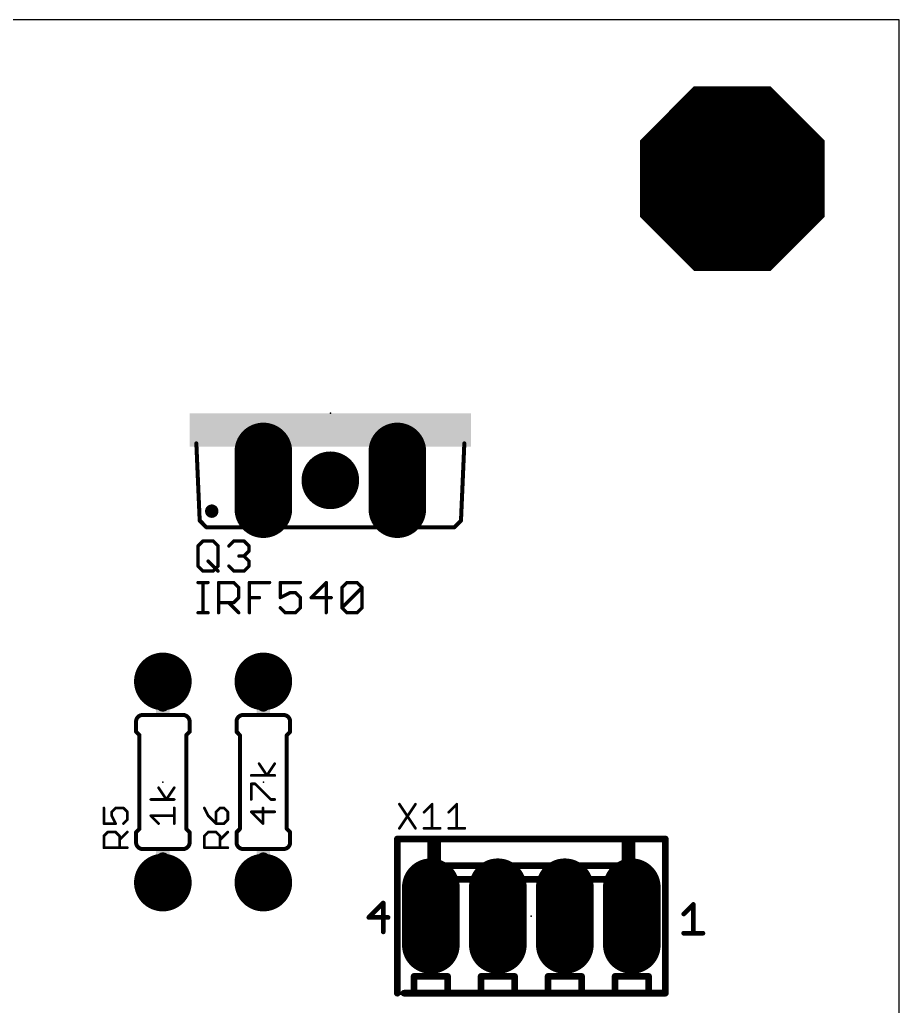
# Model space of a CAD drawing. Extents: x 28 to 146, y 32 to 158.
# Drawn here: x 112.68 to 146.03, y 121.04 to 158.42 of the extents above; entities that cross this region are included whole.
import ezdxf

# ---------------------------------------------------------------- set-up
doc = ezdxf.new("R2010")
doc.units = 0
for name, color, linetype in [('17', 94, 'CONTINUOUS'), ('18', 94, 'CONTINUOUS'), ('20', 178, 'CONTINUOUS'), ('21', 251, 'CONTINUOUS'), ('23', 178, 'CONTINUOUS'), ('25', 251, 'CONTINUOUS'), ('27', 251, 'CONTINUOUS'), ('51', 251, 'CONTINUOUS')]:
    doc.layers.add(name, color=color, linetype=linetype)

# ---------------------------------------------------------------- blocks, each defined once
blk = doc.blocks.new('RECT')
blk.add_solid([(-0.5, -0.5), (0.5, -0.5), (-0.5, 0.5), (0.5, 0.5)])
blk = doc.blocks.new('ROUNDP')
at = {"const_width": 0.5}
blk.add_lwpolyline([(0, -0.25, 1), (0, 0.25, 1), (0, -0.25)], format="xyb", dxfattribs=at)
blk = doc.blocks.new('LONGP100')
at = {"const_width": 1}
blk.add_lwpolyline([(-0.5, 0), (0.5, 0)], dxfattribs=at)
at = {"const_width": 0.5}
for points in [[(-0.5, 0.25, 1), (-0.5, -0.25)], [(0.5, -0.25, 1), (0.5, 0.25)]]:
    blk.add_lwpolyline(points, format="xyb", dxfattribs=at)
blk = doc.blocks.new('OCTAGONV')
at = {"const_width": 0.5}
blk.add_lwpolyline([(-0.25, -0.1036), (-0.25, 0.1036), (-0.1036, 0.25), (0.1036, 0.25), (0.25, 0.1036), (0.25, -0.1036), (0.1036, -0.25), (-0.1036, -0.25), (-0.25, -0.1036), (-0.25, 0.1036)], dxfattribs=at)

msp = doc.modelspace()

# ---------------------------------------------------------------- linework, layer by layer
at = {"layer": '20'}
for p, q in [((146.03, 158.42), (27.94, 158.42)), ((146.03, 31.75), (146.03, 158.42))]:
    msp.add_line(p, q, dxfattribs=at)
at = {"layer": '21'}
for points, const_width in [([(119.507, 139.446), (119.38, 142.367)], 0.1524), ([(129.54, 142.367), (129.413, 139.446)], 0.1524), ([(119.507, 139.446), (119.761, 139.192)], 0.1524), ([(129.159, 139.192), (129.413, 139.446)], 0.1524), ([(129.159, 139.192), (119.761, 139.192)], 0.1524), ([(118.872, 132.08), (117.348, 132.08)], 0.1524), ([(122.682, 132.08), (121.158, 132.08)], 0.1524), ([(117.094, 131.826), (117.094, 131.445)], 0.1524), ([(119.126, 131.826), (119.126, 131.445)], 0.1524), ([(120.904, 131.826), (120.904, 131.445)], 0.1524), ([(122.936, 131.826), (122.936, 131.445)], 0.1524), ([(117.221, 131.318), (117.094, 131.445)], 0.1524), ([(117.221, 131.318), (117.221, 127.762)], 0.1524), ([(118.999, 131.318), (119.126, 131.445)], 0.1524), ([(118.999, 131.318), (118.999, 127.762)], 0.1524), ([(121.031, 131.318), (120.904, 131.445)], 0.1524), ([(121.031, 131.318), (121.031, 127.762)], 0.1524), ([(122.809, 131.318), (122.936, 131.445)], 0.1524), ([(122.809, 131.318), (122.809, 127.762)], 0.1524), ([(117.221, 127.762), (117.094, 127.635)], 0.1524), ([(118.999, 127.762), (119.126, 127.635)], 0.1524), ([(121.031, 127.762), (120.904, 127.635)], 0.1524), ([(122.809, 127.762), (122.936, 127.635)], 0.1524), ([(117.094, 127.254), (117.094, 127.635)], 0.1524), ([(119.126, 127.254), (119.126, 127.635)], 0.1524), ([(120.904, 127.254), (120.904, 127.635)], 0.1524), ([(122.936, 127.254), (122.936, 127.635)], 0.1524), ([(127, 124.46), (127, 127.381)], 0.254), ([(127, 127.381), (128.27, 127.381)], 0.254), ([(128.27, 127.381), (129.54, 127.381)], 0.254), ([(128.27, 126.365), (128.27, 127.381)], 0.254), ([(128.524, 127.381), (128.524, 126.365)], 0.254), ([(137.16, 127.381), (129.54, 127.381)], 0.254), ([(135.636, 127.381), (135.636, 126.365)], 0.254), ([(135.89, 126.365), (135.89, 127.381)], 0.254), ([(137.16, 124.46), (137.16, 127.381)], 0.254), ([(128.27, 127), (128.27, 127.381)], 0.127), ([(128.524, 127.381), (128.27, 127.381)], 0.127), ([(118.872, 127), (117.348, 127)], 0.1524), ([(122.682, 127), (121.158, 127)], 0.1524), ([(128.27, 126.365), (128.524, 126.365)], 0.254), ([(128.27, 126.365), (128.524, 125.857)], 0.254), ([(128.524, 126.365), (135.636, 126.365)], 0.254), ([(135.636, 126.365), (135.89, 126.365)], 0.254), ([(135.636, 125.857), (135.89, 126.365)], 0.254), ([(128.524, 125.857), (135.636, 125.857)], 0.254), ([(126.4656, 124.9547), (125.919, 124.4082)], 0.1778), ([(126.4656, 123.8616), (126.4656, 124.9547)], 0.1778), ([(137.857, 124.5396), (138.2214, 124.9039)], 0.1778), ([(138.2214, 124.9039), (138.2214, 123.8108)], 0.1778), ([(125.919, 124.4082), (126.6478, 124.4082)], 0.1778), ([(127, 124.46), (127, 121.539)], 0.254), ([(137.16, 124.46), (137.16, 121.539)], 0.254), ([(137.857, 123.8108), (138.5858, 123.8108)], 0.1778), ([(127.635, 121.539), (127.635, 122.174)], 0.254), ([(127.635, 122.174), (128.905, 122.174)], 0.254), ([(128.905, 122.174), (128.905, 121.539)], 0.254), ([(130.175, 121.539), (130.175, 122.174)], 0.254), ([(130.175, 122.174), (131.445, 122.174)], 0.254), ([(131.445, 122.174), (131.445, 121.539)], 0.254), ([(132.715, 121.539), (132.715, 122.174)], 0.254), ([(132.715, 122.174), (133.985, 122.174)], 0.254), ([(133.985, 122.174), (133.985, 121.539)], 0.254), ([(135.255, 121.539), (135.255, 122.174)], 0.254), ([(135.255, 122.174), (136.525, 122.174)], 0.254), ([(136.525, 122.174), (136.525, 121.539)], 0.254), ([(127, 121.539), (129.413, 121.539)], 0.127), ([(127.254, 121.539), (127.635, 121.539)], 0.254), ([(131.445, 121.539), (127.635, 121.539)], 0.254), ([(128.905, 121.539), (130.175, 121.539)], 0.254), ([(137.16, 121.539), (129.413, 121.539)], 0.254), ([(131.445, 121.539), (132.715, 121.539)], 0.254), ([(133.985, 121.539), (135.255, 121.539)], 0.254), ([(136.525, 121.539), (137.16, 121.539)], 0.254)]:
    msp.add_lwpolyline(points, dxfattribs=dict(at, const_width=const_width))
for points, const_width in [([(119.4181, 142.3687, 1), (119.3419, 142.3653)], 0.0762), ([(129.5781, 142.3653, 1), (129.5019, 142.3687)], 0.0762), ([(119.9642, 139.6746, 1), (119.9642, 139.9286, 1), (119.9642, 139.6746)], 0.254), ([(119.4689, 139.4443, 1), (119.5451, 139.4477)], 0.0762), ([(119.5339, 139.4729, 1), (119.4801, 139.4191)], 0.0762), ([(129.3749, 139.4477, 1), (129.4511, 139.4443)], 0.0762), ([(129.4399, 139.4191, 1), (129.3861, 139.4729)], 0.0762), ([(119.761, 139.2301, 1), (119.761, 139.1539)], 0.0762), ([(119.7341, 139.1651, 1), (119.7879, 139.2189)], 0.0762), ([(129.1321, 139.2189, 1), (129.1859, 139.1651)], 0.0762), ([(129.159, 139.1539, 1), (129.159, 139.2301)], 0.0762), ([(117.348, 132.08, 0.4142), (117.094, 131.826)], 0.1524), ([(117.348, 132.1181, 1), (117.348, 132.0419)], 0.0762), ([(117.348, 132.0419, 1), (117.348, 132.1181)], 0.0762), ([(119.126, 131.826, 0.4142), (118.872, 132.08)], 0.1524), ([(118.872, 132.1181, 1), (118.872, 132.0419)], 0.0762), ([(118.872, 132.0419, 1), (118.872, 132.1181)], 0.0762), ([(121.158, 132.08, 0.4142), (120.904, 131.826)], 0.1524), ([(121.158, 132.1181, 1), (121.158, 132.0419)], 0.0762), ([(121.158, 132.0419, 1), (121.158, 132.1181)], 0.0762), ([(122.936, 131.826, 0.4142), (122.682, 132.08)], 0.1524), ([(122.682, 132.1181, 1), (122.682, 132.0419)], 0.0762), ([(122.682, 132.0419, 1), (122.682, 132.1181)], 0.0762), ([(117.1321, 131.826, 1), (117.0559, 131.826)], 0.0762), ([(117.0559, 131.826, 1), (117.1321, 131.826)], 0.0762), ([(119.1641, 131.826, 1), (119.0879, 131.826)], 0.0762), ([(119.0879, 131.826, 1), (119.1641, 131.826)], 0.0762), ([(120.9421, 131.826, 1), (120.8659, 131.826)], 0.0762), ([(120.8659, 131.826, 1), (120.9421, 131.826)], 0.0762), ([(122.9741, 131.826, 1), (122.8979, 131.826)], 0.0762), ([(122.8979, 131.826, 1), (122.9741, 131.826)], 0.0762), ([(117.0559, 131.445, 1), (117.1321, 131.445)], 0.0762), ([(117.1209, 131.4719, 1), (117.0671, 131.4181)], 0.0762), ([(117.2591, 131.318, 1), (117.1829, 131.318)], 0.0762), ([(117.1941, 131.2911, 1), (117.2479, 131.3449)], 0.0762), ([(119.0371, 131.318, 1), (118.9609, 131.318)], 0.0762), ([(118.9721, 131.3449, 1), (119.0259, 131.2911)], 0.0762), ([(119.0879, 131.445, 1), (119.1641, 131.445)], 0.0762), ([(119.1529, 131.4181, 1), (119.0991, 131.4719)], 0.0762), ([(120.8659, 131.445, 1), (120.9421, 131.445)], 0.0762), ([(120.9309, 131.4719, 1), (120.8771, 131.4181)], 0.0762), ([(121.0691, 131.318, 1), (120.9929, 131.318)], 0.0762), ([(121.0041, 131.2911, 1), (121.0579, 131.3449)], 0.0762), ([(122.8471, 131.318, 1), (122.7709, 131.318)], 0.0762), ([(122.7821, 131.3449, 1), (122.8359, 131.2911)], 0.0762), ([(122.8979, 131.445, 1), (122.9741, 131.445)], 0.0762), ([(122.9629, 131.4181, 1), (122.9091, 131.4719)], 0.0762), ([(117.2479, 127.7351, 1), (117.1941, 127.7889)], 0.0762), ([(119.0259, 127.7889, 1), (118.9721, 127.7351)], 0.0762), ([(121.0579, 127.7351, 1), (121.0041, 127.7889)], 0.0762), ([(122.8359, 127.7889, 1), (122.7821, 127.7351)], 0.0762), ([(117.1321, 127.635, 1), (117.0559, 127.635)], 0.0762), ([(117.0671, 127.6619, 1), (117.1209, 127.6081)], 0.0762), ([(117.1829, 127.762, 1), (117.2591, 127.762)], 0.0762), ([(118.9609, 127.762, 1), (119.0371, 127.762)], 0.0762), ([(119.1641, 127.635, 1), (119.0879, 127.635)], 0.0762), ([(119.0991, 127.6081, 1), (119.1529, 127.6619)], 0.0762), ([(120.9421, 127.635, 1), (120.8659, 127.635)], 0.0762), ([(120.8771, 127.6619, 1), (120.9309, 127.6081)], 0.0762), ([(120.9929, 127.762, 1), (121.0691, 127.762)], 0.0762), ([(122.7709, 127.762, 1), (122.8471, 127.762)], 0.0762), ([(122.9741, 127.635, 1), (122.8979, 127.635)], 0.0762), ([(122.9091, 127.6081, 1), (122.9629, 127.6619)], 0.0762), ([(127.0635, 127.381, 1), (126.9365, 127.381)], 0.127), ([(127, 127.4445, 1), (127, 127.3175)], 0.127), ([(128.27, 127.4445, 1), (128.27, 127.3175)], 0.127), ([(128.3335, 127.381, 1), (128.2065, 127.381)], 0.127), ([(128.27, 127.3175, 1), (128.27, 127.4445)], 0.127), ([(128.5875, 127.381, 1), (128.4605, 127.381)], 0.127), ([(129.54, 127.4445, 1), (129.54, 127.3175)], 0.127), ([(129.54, 127.3175, 1), (129.54, 127.4445)], 0.127), ([(135.6995, 127.381, 1), (135.5725, 127.381)], 0.127), ([(135.9535, 127.381, 1), (135.8265, 127.381)], 0.127), ([(137.2235, 127.381, 1), (137.0965, 127.381)], 0.127), ([(137.16, 127.3175, 1), (137.16, 127.4445)], 0.127), ([(117.094, 127.254, 0.4142), (117.348, 127)], 0.1524), ([(117.1321, 127.254, 1), (117.0559, 127.254)], 0.0762), ([(117.0559, 127.254, 1), (117.1321, 127.254)], 0.0762), ([(118.872, 127, 0.4142), (119.126, 127.254)], 0.1524), ([(119.1641, 127.254, 1), (119.0879, 127.254)], 0.0762), ([(119.0879, 127.254, 1), (119.1641, 127.254)], 0.0762), ([(120.904, 127.254, 0.4142), (121.158, 127)], 0.1524), ([(120.9421, 127.254, 1), (120.8659, 127.254)], 0.0762), ([(120.8659, 127.254, 1), (120.9421, 127.254)], 0.0762), ([(122.682, 127, 0.4142), (122.936, 127.254)], 0.1524), ([(122.9741, 127.254, 1), (122.8979, 127.254)], 0.0762), ([(122.8979, 127.254, 1), (122.9741, 127.254)], 0.0762), ([(128.27, 127.4128, 1), (128.27, 127.3492)], 0.0635), ([(128.3017, 127.381, 1), (128.2383, 127.381)], 0.0635), ([(128.524, 127.3492, 1), (128.524, 127.4128)], 0.0635), ([(117.348, 127.0381, 1), (117.348, 126.9619)], 0.0762), ([(117.348, 126.9619, 1), (117.348, 127.0381)], 0.0762), ([(118.872, 127.0381, 1), (118.872, 126.9619)], 0.0762), ([(118.872, 126.9619, 1), (118.872, 127.0381)], 0.0762), ([(121.158, 127.0381, 1), (121.158, 126.9619)], 0.0762), ([(121.158, 126.9619, 1), (121.158, 127.0381)], 0.0762), ([(122.682, 127.0381, 1), (122.682, 126.9619)], 0.0762), ([(122.682, 126.9619, 1), (122.682, 127.0381)], 0.0762), ([(128.2383, 127, 1), (128.3017, 127)], 0.0635), ([(128.27, 126.4285, 1), (128.27, 126.3015)], 0.127), ([(128.3268, 126.3934, 1), (128.2132, 126.3366)], 0.127), ([(128.2065, 126.365, 1), (128.3335, 126.365)], 0.127), ([(128.524, 126.4285, 1), (128.524, 126.3015)], 0.127), ([(128.4605, 126.365, 1), (128.5875, 126.365)], 0.127), ([(128.524, 126.3015, 1), (128.524, 126.4285)], 0.127), ([(135.636, 126.4285, 1), (135.636, 126.3015)], 0.127), ([(135.5725, 126.365, 1), (135.6995, 126.365)], 0.127), ([(135.636, 126.3015, 1), (135.636, 126.4285)], 0.127), ([(135.8265, 126.365, 1), (135.9535, 126.365)], 0.127), ([(135.9468, 126.3366, 1), (135.8332, 126.3934)], 0.127), ([(135.89, 126.3015, 1), (135.89, 126.4285)], 0.127), ([(128.524, 125.9205, 1), (128.524, 125.7935)], 0.127), ([(135.636, 125.7935, 1), (135.636, 125.9205)], 0.127), ([(128.4672, 125.8286, 1), (128.5808, 125.8854)], 0.127), ([(135.5792, 125.8854, 1), (135.6928, 125.8286)], 0.127), ([(126.51, 124.9547, 1), (126.4211, 124.9547)], 0.0889), ([(126.497, 124.9233, 1), (126.4341, 124.9862)], 0.0889), ([(138.2658, 124.9039, 1), (138.1769, 124.9039)], 0.0889), ([(138.2528, 124.8725, 1), (138.1899, 124.9354)], 0.0889), ([(125.919, 124.4526, 1), (125.919, 124.3637)], 0.0889), ([(125.8876, 124.4396, 1), (125.9504, 124.3767)], 0.0889), ([(126.6478, 124.3637, 1), (126.6478, 124.4526)], 0.0889), ([(127.0635, 124.46, 1), (126.9365, 124.46)], 0.127), ([(126.9365, 124.46, 1), (127.0635, 124.46)], 0.127), ([(137.2235, 124.46, 1), (137.0965, 124.46)], 0.127), ([(137.0965, 124.46, 1), (137.2235, 124.46)], 0.127), ([(137.8256, 124.571, 1), (137.8884, 124.5081)], 0.0889), ([(126.4211, 123.8616, 1), (126.51, 123.8616)], 0.0889), ([(137.857, 123.8552, 1), (137.857, 123.7664)], 0.0889), ([(138.1769, 123.8108, 1), (138.2658, 123.8108)], 0.0889), ([(138.5858, 123.7664, 1), (138.5858, 123.8552)], 0.0889), ([(127.6985, 122.174, 1), (127.5715, 122.174)], 0.127), ([(127.635, 122.2375, 1), (127.635, 122.1105)], 0.127), ([(128.9685, 122.174, 1), (128.8415, 122.174)], 0.127), ([(128.905, 122.1105, 1), (128.905, 122.2375)], 0.127), ([(130.2385, 122.174, 1), (130.1115, 122.174)], 0.127), ([(130.175, 122.2375, 1), (130.175, 122.1105)], 0.127), ([(131.5085, 122.174, 1), (131.3815, 122.174)], 0.127), ([(131.445, 122.1105, 1), (131.445, 122.2375)], 0.127), ([(132.7785, 122.174, 1), (132.6515, 122.174)], 0.127), ([(132.715, 122.2375, 1), (132.715, 122.1105)], 0.127), ([(134.0485, 122.174, 1), (133.9215, 122.174)], 0.127), ([(133.985, 122.1105, 1), (133.985, 122.2375)], 0.127), ([(135.3185, 122.174, 1), (135.1915, 122.174)], 0.127), ([(135.255, 122.2375, 1), (135.255, 122.1105)], 0.127), ([(136.5885, 122.174, 1), (136.4615, 122.174)], 0.127), ([(136.525, 122.1105, 1), (136.525, 122.2375)], 0.127), ([(126.9365, 121.539, 1), (127.0635, 121.539)], 0.127), ([(127, 121.5708, 1), (127, 121.5072)], 0.0635), ([(127.254, 121.6025, 1), (127.254, 121.4755)], 0.127), ([(127.635, 121.6025, 1), (127.635, 121.4755)], 0.127), ([(127.5715, 121.539, 1), (127.6985, 121.539)], 0.127), ([(127.635, 121.4755, 1), (127.635, 121.6025)], 0.127), ([(128.905, 121.6025, 1), (128.905, 121.4755)], 0.127), ([(128.8415, 121.539, 1), (128.9685, 121.539)], 0.127), ([(129.413, 121.6025, 1), (129.413, 121.4755)], 0.127), ([(129.413, 121.5072, 1), (129.413, 121.5708)], 0.0635), ([(130.1115, 121.539, 1), (130.2385, 121.539)], 0.127), ([(130.175, 121.4755, 1), (130.175, 121.6025)], 0.127), ([(131.445, 121.6025, 1), (131.445, 121.4755)], 0.127), ([(131.3815, 121.539, 1), (131.5085, 121.539)], 0.127), ([(131.445, 121.4755, 1), (131.445, 121.6025)], 0.127), ([(132.6515, 121.539, 1), (132.7785, 121.539)], 0.127), ([(132.715, 121.4755, 1), (132.715, 121.6025)], 0.127), ([(133.985, 121.6025, 1), (133.985, 121.4755)], 0.127), ([(133.9215, 121.539, 1), (134.0485, 121.539)], 0.127), ([(135.1915, 121.539, 1), (135.3185, 121.539)], 0.127), ([(135.255, 121.4755, 1), (135.255, 121.6025)], 0.127), ([(136.525, 121.6025, 1), (136.525, 121.4755)], 0.127), ([(136.4615, 121.539, 1), (136.5885, 121.539)], 0.127), ([(137.0965, 121.539, 1), (137.2235, 121.539)], 0.127), ([(137.16, 121.4755, 1), (137.16, 121.6025)], 0.127), ([(137.16, 121.4755, 1), (137.16, 121.6025)], 0.127)]:
    msp.add_lwpolyline(points, format="xyb", dxfattribs=dict(at, const_width=const_width))
at = {"layer": '23'}
for p in [(124.46, 143.51), (118.11, 129.54), (121.92, 129.54), (132.08, 124.46)]:
    msp.add_point(p, dxfattribs=at)
at = {"layer": '25'}
for points, const_width in [([(119.4435, 138.4816), (119.6342, 138.6723)], 0.127), ([(119.6342, 138.6723), (120.0155, 138.6723)], 0.127), ([(120.0155, 138.6723), (120.2062, 138.4816)], 0.127), ([(120.6129, 138.4816), (120.8036, 138.6723)], 0.127), ([(120.8036, 138.6723), (121.1849, 138.6723)], 0.127), ([(121.1849, 138.6723), (121.3755, 138.4816)], 0.127), ([(119.4435, 137.719), (119.4435, 138.4816)], 0.127), ([(120.2062, 138.4816), (120.2062, 137.719)], 0.127), ([(121.3755, 138.291), (121.1849, 138.1003)], 0.127), ([(121.3755, 138.4816), (121.3755, 138.291)], 0.127), ([(119.8248, 137.9096), (120.2062, 137.5283)], 0.127), ([(121.1849, 138.1003), (120.9942, 138.1003)], 0.127), ([(121.1849, 138.1003), (121.3755, 137.9096)], 0.127), ([(121.3755, 137.9096), (121.3755, 137.719)], 0.127), ([(119.6342, 137.5283), (119.4435, 137.719)], 0.127), ([(120.0155, 137.5283), (119.6342, 137.5283)], 0.127), ([(120.2062, 137.719), (120.0155, 137.5283)], 0.127), ([(120.8036, 137.5283), (120.6129, 137.719)], 0.127), ([(121.1849, 137.5283), (120.8036, 137.5283)], 0.127), ([(121.3755, 137.719), (121.1849, 137.5283)], 0.127), ([(115.874, 128.5561), (115.874, 127.9629)], 0.1016), ([(116.1706, 128.4078), (116.3189, 128.5561)], 0.1016), ([(116.3189, 128.5561), (116.6155, 128.5561)], 0.1016), ([(116.6155, 128.5561), (116.7638, 128.4078)], 0.1016), ([(119.684, 128.5561), (119.8323, 128.2595)], 0.1016), ([(120.2772, 128.5561), (120.1289, 128.4078)], 0.1016), ([(120.4255, 128.5561), (120.2772, 128.5561)], 0.1016), ([(120.5738, 128.4078), (120.4255, 128.5561)], 0.1016), ([(127.0777, 128.7011), (127.6878, 127.7859)], 0.1016), ([(127.6878, 128.7011), (127.0777, 127.7859)], 0.1016), ([(128.0132, 128.396), (128.3183, 128.7011)], 0.1016), ([(128.3183, 128.7011), (128.3183, 127.7859)], 0.1016), ([(128.9487, 128.396), (129.2538, 128.7011)], 0.1016), ([(129.2538, 128.7011), (129.2538, 127.7859)], 0.1016), ([(116.1706, 128.2595), (116.1706, 128.4078)], 0.1016), ([(116.3189, 127.9629), (116.1706, 128.2595)], 0.1016), ([(116.7638, 128.4078), (116.7638, 128.1112)], 0.1016), ([(119.8323, 128.2595), (120.1289, 127.9629)], 0.1016), ([(120.1289, 128.4078), (120.1289, 127.9629)], 0.1016), ([(120.5738, 128.1112), (120.5738, 128.4078)], 0.1016), ([(115.874, 127.9629), (116.3189, 127.9629)], 0.1016), ([(116.7638, 128.1112), (116.6155, 127.9629)], 0.1016), ([(120.1289, 127.9629), (120.4255, 127.9629)], 0.1016), ([(120.4255, 127.9629), (120.5738, 128.1112)], 0.1016), ([(128.0132, 127.7859), (128.6233, 127.7859)], 0.1016), ([(128.9487, 127.7859), (129.5589, 127.7859)], 0.1016), ([(115.874, 127.4957), (116.0223, 127.644)], 0.1016), ([(115.874, 127.0508), (115.874, 127.4957)], 0.1016), ([(116.0223, 127.644), (116.3189, 127.644)], 0.1016), ([(116.3189, 127.644), (116.4672, 127.4957)], 0.1016), ([(116.4672, 127.3474), (116.7638, 127.644)], 0.1016), ([(116.4672, 127.4957), (116.4672, 127.0508)], 0.1016), ([(119.684, 127.4957), (119.8323, 127.644)], 0.1016), ([(119.684, 127.0508), (119.684, 127.4957)], 0.1016), ([(119.8323, 127.644), (120.1289, 127.644)], 0.1016), ([(120.1289, 127.644), (120.2772, 127.4957)], 0.1016), ([(120.2772, 127.3474), (120.5738, 127.644)], 0.1016), ([(120.2772, 127.4957), (120.2772, 127.0508)], 0.1016), ([(116.7638, 127.0508), (115.874, 127.0508)], 0.1016), ([(120.5738, 127.0508), (119.684, 127.0508)], 0.1016)]:
    msp.add_lwpolyline(points, dxfattribs=dict(at, const_width=const_width))
for points, const_width in [([(119.6342, 138.704, 1), (119.6342, 138.6405)], 0.0635), ([(119.6566, 138.6498, 1), (119.6117, 138.6947)], 0.0635), ([(120.0379, 138.6947, 1), (119.993, 138.6498)], 0.0635), ([(120.0155, 138.6405, 1), (120.0155, 138.704)], 0.0635), ([(120.8036, 138.704, 1), (120.8036, 138.6405)], 0.0635), ([(120.826, 138.6498, 1), (120.7811, 138.6947)], 0.0635), ([(121.2073, 138.6947, 1), (121.1624, 138.6498)], 0.0635), ([(121.1849, 138.6405, 1), (121.1849, 138.704)], 0.0635), ([(119.4753, 138.4816, 1), (119.4117, 138.4816)], 0.0635), ([(119.421, 138.5041, 1), (119.466, 138.4592)], 0.0635), ([(120.2379, 138.4816, 1), (120.1744, 138.4816)], 0.0635), ([(120.1837, 138.4592, 1), (120.2286, 138.5041)], 0.0635), ([(120.5904, 138.5041, 1), (120.6353, 138.4592)], 0.0635), ([(121.4073, 138.4816, 1), (121.3438, 138.4816)], 0.0635), ([(121.3438, 138.291, 1), (121.4073, 138.291)], 0.0635), ([(121.3531, 138.4592, 1), (121.398, 138.5041)], 0.0635), ([(121.398, 138.2685, 1), (121.3531, 138.3134)], 0.0635), ([(119.8473, 137.9321, 1), (119.8024, 137.8872)], 0.0635), ([(120.9942, 138.132, 1), (120.9942, 138.0685)], 0.0635), ([(121.2073, 138.1227, 1), (121.1624, 138.0778)], 0.0635), ([(121.1624, 138.1227, 1), (121.2073, 138.0778)], 0.0635), ([(121.1849, 138.0685, 1), (121.1849, 138.132)], 0.0635), ([(121.4073, 137.9096, 1), (121.3438, 137.9096)], 0.0635), ([(121.3531, 137.8872, 1), (121.398, 137.9321)], 0.0635), ([(119.4117, 137.719, 1), (119.4753, 137.719)], 0.0635), ([(119.466, 137.7414, 1), (119.421, 137.6965)], 0.0635), ([(119.6342, 137.56, 1), (119.6342, 137.4966)], 0.0635), ([(119.6117, 137.5058, 1), (119.6566, 137.5508)], 0.0635), ([(119.993, 137.5508, 1), (120.0379, 137.5058)], 0.0635), ([(120.0155, 137.4966, 1), (120.0155, 137.56)], 0.0635), ([(120.1744, 137.719, 1), (120.2379, 137.719)], 0.0635), ([(120.2286, 137.6965, 1), (120.1837, 137.7414)], 0.0635), ([(120.1837, 137.5058, 1), (120.2286, 137.5508)], 0.0635), ([(120.6353, 137.7414, 1), (120.5904, 137.6965)], 0.0635), ([(120.8036, 137.56, 1), (120.8036, 137.4966)], 0.0635), ([(120.7811, 137.5058, 1), (120.826, 137.5508)], 0.0635), ([(121.1624, 137.5508, 1), (121.2073, 137.5058)], 0.0635), ([(121.1849, 137.4966, 1), (121.1849, 137.56)], 0.0635), ([(121.3438, 137.719, 1), (121.4073, 137.719)], 0.0635), ([(121.398, 137.6965, 1), (121.3531, 137.7414)], 0.0635), ([(115.8994, 128.5561, 1), (115.8486, 128.5561)], 0.0508), ([(116.3189, 128.5815, 1), (116.3189, 128.5307)], 0.0508), ([(116.3369, 128.5381, 1), (116.301, 128.5741)], 0.0508), ([(116.6335, 128.5741, 1), (116.5975, 128.5381)], 0.0508), ([(116.6155, 128.5307, 1), (116.6155, 128.5815)], 0.0508), ([(119.7068, 128.5675, 1), (119.6613, 128.5447)], 0.0508), ([(120.2772, 128.5815, 1), (120.2772, 128.5307)], 0.0508), ([(120.2952, 128.5381, 1), (120.2593, 128.5741)], 0.0508), ([(120.4435, 128.5741, 1), (120.4075, 128.5381)], 0.0508), ([(120.4255, 128.5307, 1), (120.4255, 128.5815)], 0.0508), ([(127.0988, 128.7152, 1), (127.0566, 128.687)], 0.0508), ([(127.709, 128.687, 1), (127.6667, 128.7152)], 0.0508), ([(128.3437, 128.7011, 1), (128.2929, 128.7011)], 0.0508), ([(128.3362, 128.6831, 1), (128.3003, 128.719)], 0.0508), ([(129.2792, 128.7011, 1), (129.2284, 128.7011)], 0.0508), ([(129.2718, 128.6831, 1), (129.2358, 128.719)], 0.0508), ([(116.196, 128.4078, 1), (116.1452, 128.4078)], 0.0508), ([(116.1527, 128.4258, 1), (116.1886, 128.3898)], 0.0508), ([(116.1933, 128.2709, 1), (116.1479, 128.2482)], 0.0508), ([(116.1452, 128.2595, 1), (116.196, 128.2595)], 0.0508), ([(116.7892, 128.4078, 1), (116.7384, 128.4078)], 0.0508), ([(116.7458, 128.3898, 1), (116.7818, 128.4258)], 0.0508), ([(119.8503, 128.2775, 1), (119.8144, 128.2416)], 0.0508), ([(119.8096, 128.2482, 1), (119.8551, 128.2709)], 0.0508), ([(120.1543, 128.4078, 1), (120.1035, 128.4078)], 0.0508), ([(120.111, 128.4258, 1), (120.1469, 128.3898)], 0.0508), ([(120.5992, 128.4078, 1), (120.5484, 128.4078)], 0.0508), ([(120.5558, 128.3898, 1), (120.5918, 128.4258)], 0.0508), ([(127.9953, 128.414, 1), (128.0312, 128.3781)], 0.0508), ([(128.9308, 128.414, 1), (128.9667, 128.3781)], 0.0508), ([(115.874, 127.9883, 1), (115.874, 127.9375)], 0.0508), ([(115.8486, 127.9629, 1), (115.8994, 127.9629)], 0.0508), ([(116.2962, 127.9516, 1), (116.3416, 127.9743)], 0.0508), ([(116.3189, 127.9375, 1), (116.3189, 127.9883)], 0.0508), ([(116.5975, 127.9809, 1), (116.6335, 127.945)], 0.0508), ([(116.7384, 128.1112, 1), (116.7892, 128.1112)], 0.0508), ([(116.7818, 128.0933, 1), (116.7458, 128.1292)], 0.0508), ([(120.1289, 127.9883, 1), (120.1289, 127.9375)], 0.0508), ([(120.1035, 127.9629, 1), (120.1543, 127.9629)], 0.0508), ([(120.111, 127.945, 1), (120.1469, 127.9809)], 0.0508), ([(120.4075, 127.9809, 1), (120.4435, 127.945)], 0.0508), ([(120.4255, 127.9375, 1), (120.4255, 127.9883)], 0.0508), ([(120.5484, 128.1112, 1), (120.5992, 128.1112)], 0.0508), ([(120.5918, 128.0933, 1), (120.5558, 128.1292)], 0.0508), ([(128.0132, 127.8113, 1), (128.0132, 127.7605)], 0.0508), ([(128.6233, 127.7605, 1), (128.6233, 127.8113)], 0.0508), ([(128.9487, 127.8113, 1), (128.9487, 127.7605)], 0.0508), ([(129.5589, 127.7605, 1), (129.5589, 127.8113)], 0.0508), ([(115.8994, 127.4957, 1), (115.8486, 127.4957)], 0.0508), ([(115.8561, 127.5136, 1), (115.892, 127.4777)], 0.0508), ([(116.0223, 127.6694, 1), (116.0223, 127.6186)], 0.0508), ([(116.0403, 127.626, 1), (116.0044, 127.6619)], 0.0508), ([(116.3369, 127.6619, 1), (116.301, 127.626)], 0.0508), ([(116.3189, 127.6186, 1), (116.3189, 127.6694)], 0.0508), ([(116.4926, 127.4957, 1), (116.4418, 127.4957)], 0.0508), ([(116.4493, 127.4777, 1), (116.4852, 127.5136)], 0.0508), ([(116.7818, 127.626, 1), (116.7458, 127.6619)], 0.0508), ([(119.7094, 127.4957, 1), (119.6586, 127.4957)], 0.0508), ([(119.6661, 127.5136, 1), (119.702, 127.4777)], 0.0508), ([(119.8323, 127.6694, 1), (119.8323, 127.6186)], 0.0508), ([(119.8503, 127.626, 1), (119.8144, 127.6619)], 0.0508), ([(120.1469, 127.6619, 1), (120.111, 127.626)], 0.0508), ([(120.1289, 127.6186, 1), (120.1289, 127.6694)], 0.0508), ([(120.3026, 127.4957, 1), (120.2518, 127.4957)], 0.0508), ([(120.2593, 127.4777, 1), (120.2952, 127.5136)], 0.0508), ([(120.5918, 127.626, 1), (120.5558, 127.6619)], 0.0508), ([(127.0566, 127.8, 1), (127.0988, 127.7718)], 0.0508), ([(127.6667, 127.7718, 1), (127.709, 127.8)], 0.0508), ([(128.2929, 127.7859, 1), (128.3437, 127.7859)], 0.0508), ([(129.2284, 127.7859, 1), (129.2792, 127.7859)], 0.0508), ([(115.874, 127.0762, 1), (115.874, 127.0254)], 0.0508), ([(116.4493, 127.3653, 1), (116.4852, 127.3294)], 0.0508), ([(116.7638, 127.0254, 1), (116.7638, 127.0762)], 0.0508), ([(119.684, 127.0762, 1), (119.684, 127.0254)], 0.0508), ([(120.2593, 127.3653, 1), (120.2952, 127.3294)], 0.0508), ([(120.5738, 127.0254, 1), (120.5738, 127.0762)], 0.0508), ([(115.8486, 127.0508, 1), (115.8994, 127.0508)], 0.0508), ([(116.4418, 127.0508, 1), (116.4926, 127.0508)], 0.0508), ([(119.6586, 127.0508, 1), (119.7094, 127.0508)], 0.0508), ([(120.2518, 127.0508, 1), (120.3026, 127.0508)], 0.0508)]:
    msp.add_lwpolyline(points, format="xyb", dxfattribs=dict(at, const_width=const_width))
at = {"layer": '27'}
for points, const_width in [([(119.4435, 137.0975), (119.8248, 137.0975)], 0.127), ([(119.6342, 135.9535), (119.6342, 137.0975)], 0.127), ([(120.2231, 135.9535), (120.2231, 137.0975)], 0.127), ([(120.2231, 137.0975), (120.7951, 137.0975)], 0.127), ([(120.7951, 137.0975), (120.9857, 136.9068)], 0.127), ([(120.9857, 136.9068), (120.9857, 136.5255)], 0.127), ([(121.3925, 135.9535), (121.3925, 137.0975)], 0.127), ([(121.3925, 137.0975), (122.1551, 137.0975)], 0.127), ([(123.3245, 137.0975), (122.5619, 137.0975)], 0.127), ([(122.5619, 137.0975), (122.5619, 136.5255)], 0.127), ([(124.3033, 137.0975), (123.7313, 136.5255)], 0.127), ([(124.3033, 135.9535), (124.3033, 137.0975)], 0.127), ([(124.9007, 136.9068), (125.0913, 137.0975)], 0.127), ([(124.9007, 136.1442), (124.9007, 136.9068)], 0.127), ([(124.9007, 136.1442), (125.6633, 136.9068)], 0.127), ([(125.0913, 137.0975), (125.4727, 137.0975)], 0.127), ([(125.4727, 137.0975), (125.6633, 136.9068)], 0.127), ([(125.6633, 136.9068), (125.6633, 136.1442)], 0.127), ([(120.9857, 136.5255), (120.7951, 136.3348)], 0.127), ([(121.3925, 136.5255), (121.7738, 136.5255)], 0.127), ([(122.5619, 136.5255), (122.9432, 136.7161)], 0.127), ([(122.9432, 136.7161), (123.1339, 136.7161)], 0.127), ([(123.1339, 136.7161), (123.3245, 136.5255)], 0.127), ([(123.3245, 136.5255), (123.3245, 136.1442)], 0.127), ([(123.7313, 136.5255), (124.4939, 136.5255)], 0.127), ([(120.7951, 136.3348), (120.2231, 136.3348)], 0.127), ([(120.6044, 136.3348), (120.9857, 135.9535)], 0.127), ([(122.7526, 135.9535), (122.5619, 136.1442)], 0.127), ([(123.3245, 136.1442), (123.1339, 135.9535)], 0.127), ([(125.0913, 135.9535), (124.9007, 136.1442)], 0.127), ([(125.6633, 136.1442), (125.4727, 135.9535)], 0.127), ([(119.4435, 135.9535), (119.8248, 135.9535)], 0.127), ([(123.1339, 135.9535), (122.7526, 135.9535)], 0.127), ([(125.4727, 135.9535), (125.0913, 135.9535)], 0.127), ([(122.0552, 129.7895), (121.7586, 130.2343)], 0.1016), ([(122.3518, 130.2343), (122.0552, 129.7895)], 0.1016), ([(122.3518, 129.7895), (121.462, 129.7895)], 0.1016), ([(118.2452, 128.8773), (117.9486, 129.3222)], 0.1016), ([(118.5418, 129.3222), (118.2452, 128.8773)], 0.1016), ([(121.462, 128.8773), (121.462, 129.4705)], 0.1016), ([(121.462, 129.4705), (121.6103, 129.4705)], 0.1016), ([(121.6103, 129.4705), (122.2035, 128.8773)], 0.1016), ([(118.5418, 128.8773), (117.652, 128.8773)], 0.1016), ([(118.5418, 127.9652), (118.5418, 128.5584)], 0.1016), ([(121.9069, 127.9652), (121.9069, 128.5584)], 0.1016), ([(122.2035, 128.8773), (122.3518, 128.8773)], 0.1016), ([(117.9486, 127.9652), (117.652, 128.2618)], 0.1016), ([(117.652, 128.2618), (118.5418, 128.2618)], 0.1016), ([(122.3518, 128.4101), (121.462, 128.4101)], 0.1016), ([(121.462, 128.4101), (121.9069, 127.9652)], 0.1016)]:
    msp.add_lwpolyline(points, dxfattribs=dict(at, const_width=const_width))
for points, const_width in [([(119.4435, 137.1292, 1), (119.4435, 137.0657)], 0.0635), ([(119.6659, 137.0975, 1), (119.6024, 137.0975)], 0.0635), ([(119.8248, 137.0657, 1), (119.8248, 137.1292)], 0.0635), ([(120.2548, 137.0975, 1), (120.1913, 137.0975)], 0.0635), ([(120.2231, 137.1292, 1), (120.2231, 137.0657)], 0.0635), ([(120.8175, 137.1199, 1), (120.7726, 137.075)], 0.0635), ([(120.7951, 137.0657, 1), (120.7951, 137.1292)], 0.0635), ([(121.0175, 136.9068, 1), (120.954, 136.9068)], 0.0635), ([(120.9633, 136.8844, 1), (121.0082, 136.9293)], 0.0635), ([(121.4242, 137.0975, 1), (121.3607, 137.0975)], 0.0635), ([(121.3925, 137.1292, 1), (121.3925, 137.0657)], 0.0635), ([(122.1551, 137.0657, 1), (122.1551, 137.1292)], 0.0635), ([(122.5936, 137.0975, 1), (122.5301, 137.0975)], 0.0635), ([(122.5619, 137.1292, 1), (122.5619, 137.0657)], 0.0635), ([(123.3245, 137.0657, 1), (123.3245, 137.1292)], 0.0635), ([(124.335, 137.0975, 1), (124.2715, 137.0975)], 0.0635), ([(124.3257, 137.075, 1), (124.2808, 137.1199)], 0.0635), ([(124.9324, 136.9068, 1), (124.8689, 136.9068)], 0.0635), ([(124.8782, 136.9293, 1), (124.9231, 136.8844)], 0.0635), ([(125.0913, 137.1292, 1), (125.0913, 137.0657)], 0.0635), ([(125.1138, 137.075, 1), (125.0689, 137.1199)], 0.0635), ([(125.4951, 137.1199, 1), (125.4502, 137.075)], 0.0635), ([(125.4727, 137.0657, 1), (125.4727, 137.1292)], 0.0635), ([(125.6951, 136.9068, 1), (125.6316, 136.9068)], 0.0635), ([(125.6858, 136.8844, 1), (125.6409, 136.9293)], 0.0635), ([(125.6409, 136.8844, 1), (125.6858, 136.9293)], 0.0635), ([(120.954, 136.5255, 1), (121.0175, 136.5255)], 0.0635), ([(121.0082, 136.503, 1), (120.9633, 136.5479)], 0.0635), ([(121.3925, 136.5572, 1), (121.3925, 136.4937)], 0.0635), ([(121.7738, 136.4937, 1), (121.7738, 136.5572)], 0.0635), ([(122.5477, 136.5539, 1), (122.5761, 136.4971)], 0.0635), ([(122.5301, 136.5255, 1), (122.5936, 136.5255)], 0.0635), ([(122.9432, 136.7479, 1), (122.9432, 136.6844)], 0.0635), ([(122.9574, 136.6878, 1), (122.929, 136.7445)], 0.0635), ([(123.1563, 136.7386, 1), (123.1114, 136.6937)], 0.0635), ([(123.1339, 136.6844, 1), (123.1339, 136.7479)], 0.0635), ([(123.3563, 136.5255, 1), (123.2928, 136.5255)], 0.0635), ([(123.3021, 136.503, 1), (123.347, 136.5479)], 0.0635), ([(123.7313, 136.5572, 1), (123.7313, 136.4937)], 0.0635), ([(123.7088, 136.5479, 1), (123.7537, 136.503)], 0.0635), ([(124.4939, 136.4937, 1), (124.4939, 136.5572)], 0.0635), ([(120.2231, 136.3666, 1), (120.2231, 136.3031)], 0.0635), ([(120.6269, 136.3573, 1), (120.582, 136.3124)], 0.0635), ([(120.7726, 136.3573, 1), (120.8175, 136.3124)], 0.0635), ([(120.7951, 136.3031, 1), (120.7951, 136.3666)], 0.0635), ([(122.5843, 136.1666, 1), (122.5394, 136.1217)], 0.0635), ([(123.2928, 136.1442, 1), (123.3563, 136.1442)], 0.0635), ([(123.347, 136.1217, 1), (123.3021, 136.1666)], 0.0635), ([(124.8689, 136.1442, 1), (124.9324, 136.1442)], 0.0635), ([(124.9231, 136.1666, 1), (124.8782, 136.1217)], 0.0635), ([(124.8782, 136.1666, 1), (124.9231, 136.1217)], 0.0635), ([(125.6316, 136.1442, 1), (125.6951, 136.1442)], 0.0635), ([(125.6858, 136.1217, 1), (125.6409, 136.1666)], 0.0635), ([(119.4435, 135.9853, 1), (119.4435, 135.9218)], 0.0635), ([(119.6024, 135.9535, 1), (119.6659, 135.9535)], 0.0635), ([(119.8248, 135.9218, 1), (119.8248, 135.9853)], 0.0635), ([(120.1913, 135.9535, 1), (120.2548, 135.9535)], 0.0635), ([(120.9633, 135.931, 1), (121.0082, 135.976)], 0.0635), ([(121.3607, 135.9535, 1), (121.4242, 135.9535)], 0.0635), ([(122.7526, 135.9853, 1), (122.7526, 135.9218)], 0.0635), ([(122.7301, 135.931, 1), (122.775, 135.976)], 0.0635), ([(123.1114, 135.976, 1), (123.1563, 135.931)], 0.0635), ([(123.1339, 135.9218, 1), (123.1339, 135.9853)], 0.0635), ([(124.2715, 135.9535, 1), (124.335, 135.9535)], 0.0635), ([(125.0913, 135.9853, 1), (125.0913, 135.9218)], 0.0635), ([(125.0689, 135.931, 1), (125.1138, 135.976)], 0.0635), ([(125.4502, 135.976, 1), (125.4951, 135.931)], 0.0635), ([(125.4727, 135.9218, 1), (125.4727, 135.9853)], 0.0635), ([(121.7798, 130.2484, 1), (121.7375, 130.2203)], 0.0508), ([(122.3729, 130.2203, 1), (122.3307, 130.2484)], 0.0508), ([(121.462, 129.8149, 1), (121.462, 129.7641)], 0.0508), ([(122.0341, 129.8036, 1), (122.0763, 129.7754)], 0.0508), ([(122.0341, 129.7754, 1), (122.0763, 129.8036)], 0.0508), ([(122.3518, 129.7641, 1), (122.3518, 129.8149)], 0.0508), ([(117.9698, 129.3363, 1), (117.9275, 129.3081)], 0.0508), ([(118.5629, 129.3081, 1), (118.5207, 129.3363)], 0.0508), ([(121.4874, 129.4705, 1), (121.4366, 129.4705)], 0.0508), ([(121.462, 129.4959, 1), (121.462, 129.4451)], 0.0508), ([(121.6283, 129.4885, 1), (121.5924, 129.4525)], 0.0508), ([(121.6103, 129.4451, 1), (121.6103, 129.4959)], 0.0508), ([(117.652, 128.9027, 1), (117.652, 128.8519)], 0.0508), ([(118.2241, 128.8914, 1), (118.2663, 128.8632)], 0.0508), ([(118.2241, 128.8632, 1), (118.2663, 128.8914)], 0.0508), ([(118.5672, 128.5584, 1), (118.5164, 128.5584)], 0.0508), ([(118.5418, 128.8519, 1), (118.5418, 128.9027)], 0.0508), ([(121.4366, 128.8773, 1), (121.4874, 128.8773)], 0.0508), ([(121.9323, 128.5584, 1), (121.8815, 128.5584)], 0.0508), ([(122.2035, 128.9027, 1), (122.2035, 128.8519)], 0.0508), ([(122.1855, 128.8594, 1), (122.2215, 128.8953)], 0.0508), ([(122.3518, 128.8519, 1), (122.3518, 128.9027)], 0.0508), ([(117.652, 128.2872, 1), (117.652, 128.2364)], 0.0508), ([(117.67, 128.2797, 1), (117.6341, 128.2438)], 0.0508), ([(118.5418, 128.2364, 1), (118.5418, 128.2872)], 0.0508), ([(121.462, 128.4355, 1), (121.462, 128.3847)], 0.0508), ([(121.48, 128.428, 1), (121.4441, 128.3921)], 0.0508), ([(122.3518, 128.3847, 1), (122.3518, 128.4355)], 0.0508), ([(117.9307, 127.9472, 1), (117.9666, 127.9832)], 0.0508), ([(118.5164, 127.9652, 1), (118.5672, 127.9652)], 0.0508), ([(121.8815, 127.9652, 1), (121.9323, 127.9652)], 0.0508), ([(121.889, 127.9472, 1), (121.9249, 127.9832)], 0.0508)]:
    msp.add_lwpolyline(points, format="xyb", dxfattribs=dict(at, const_width=const_width))
at = {"layer": '51', "const_width": 0.508}
for points in [[(118.11, 133.35), (118.11, 132.461)], [(121.92, 133.35), (121.92, 132.461)], [(118.11, 125.73), (118.11, 126.619)], [(121.92, 125.73), (121.92, 126.619)]]:
    msp.add_lwpolyline(points, dxfattribs=at)
at = {"layer": '51', "const_width": 0.254}
for points in [[(118.237, 133.35, 1), (117.983, 133.35)], [(122.047, 133.35, 1), (121.793, 133.35)], [(117.983, 132.461, 1), (118.237, 132.461)], [(121.793, 132.461, 1), (122.047, 132.461)], [(118.237, 126.619, 1), (117.983, 126.619)], [(122.047, 126.619, 1), (121.793, 126.619)], [(117.983, 125.73, 1), (118.237, 125.73)], [(121.793, 125.73, 1), (122.047, 125.73)]]:
    msp.add_lwpolyline(points, format="xyb", dxfattribs=at)

# ---------------------------------------------------------------- block references
at = {"layer": '17', "xscale": 2.1844, "yscale": 2.1844, "rotation": 90}
for name, p in [('LONGP100', (121.92, 140.97)), ('LONGP100', (127, 140.97)), ('ROUNDP', (124.46, 140.97)), ('ROUNDP', (118.11, 133.35)), ('ROUNDP', (121.92, 133.35)), ('ROUNDP', (118.11, 125.73)), ('ROUNDP', (121.92, 125.73)), ('LONGP100', (128.27, 124.46)), ('LONGP100', (130.81, 124.46)), ('LONGP100', (133.35, 124.46)), ('LONGP100', (135.89, 124.46))]:
    msp.add_blockref(name, p, dxfattribs=at)
at = {"layer": '18', "xscale": 7, "yscale": 7}
msp.add_blockref('OCTAGONV', (139.7, 152.4), dxfattribs=at)
at = {"layer": '21'}
for p, xscale, yscale in [((124.46, 143.129), 10.668, 0.762), ((120.0785, 142.494), 1.905, 0.508), ((123.19, 142.494), 0.762, 0.508), ((125.73, 142.494), 0.762, 0.508), ((128.8415, 142.494), 1.905, 0.508)]:
    msp.add_blockref('RECT', p, dxfattribs=dict(at, xscale=xscale, yscale=yscale))
at = {"layer": '21', "xscale": 0.381, "yscale": 0.508, "rotation": 90}
for p in [(118.11, 132.2705), (121.92, 132.2705), (118.11, 126.8095), (121.92, 126.8095)]:
    msp.add_blockref('RECT', p, dxfattribs=at)
at = {"layer": '51', "yscale": 0.508}
for p, xscale in [((121.92, 142.494), 1.778), ((124.46, 142.494), 1.778), ((127, 142.494), 1.778), ((128.27, 124.46), 0.508), ((130.81, 124.46), 0.508), ((133.35, 124.46), 0.508), ((135.89, 124.46), 0.508)]:
    msp.add_blockref('RECT', p, dxfattribs=dict(at, xscale=xscale))

doc.saveas('drawing.dxf')
